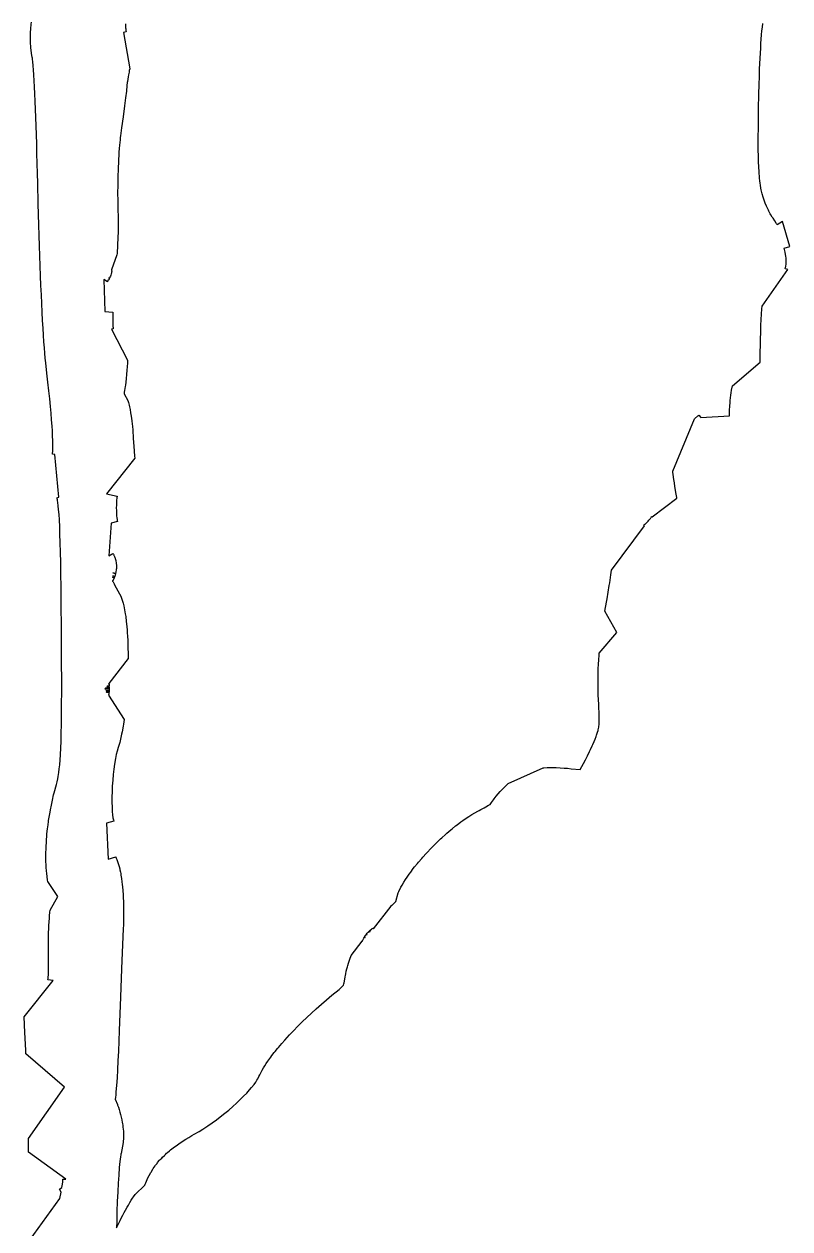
# Model space of a CAD drawing. Header units: metres. Extents: x -0.5 to 50.5, y -0.5 to 50.3.
# Drawn here: x 41.46 to 50.48, y 21.88 to 36.07 of the extents above; entities that cross this region are included whole.
import ezdxf

# ---------------------------------------------------------------- set-up
doc = ezdxf.new("R2010")
doc.units = ezdxf.units.M

msp = doc.modelspace()

# ---------------------------------------------------------------- linework, layer by layer
for p, q in [((41.5423, 36.0295), (41.545, 36.0564)), ((41.545, 36.0564), (41.5466, 36.0694)), ((41.5466, 36.0694), (41.5501, 36.0942)), ((42.6568, 36.0728), (42.6568, 36.0456)), ((42.6568, 36.0456), (42.6573, 36.028)), ((50.1483, 35.9899), (50.1529, 36.0367)), ((50.1529, 36.0367), (50.1575, 36.0762)), ((41.5368, 35.9064), (41.537, 35.9356)), ((41.5372, 35.8797), (41.5368, 35.9064)), ((41.537, 35.9356), (41.5379, 35.9673)), ((41.5379, 35.9673), (41.5385, 35.9796)), ((41.5385, 35.9796), (41.5403, 36.0063)), ((41.5403, 36.0063), (41.5423, 36.0295)), ((42.6628, 35.9785), (42.6328, 35.9735)), ((42.6328, 35.9735), (42.7057, 35.5426)), ((42.6573, 36.028), (42.6581, 36.0139)), ((42.6581, 36.0139), (42.66, 35.9956)), ((42.66, 35.9956), (42.6605, 35.9939)), ((42.6605, 35.9939), (42.6602, 35.9939)), ((42.6602, 35.9939), (42.6618, 35.9878)), ((42.6618, 35.9878), (42.6614, 35.9876)), ((42.6614, 35.9876), (42.6628, 35.9809)), ((42.6628, 35.9809), (42.6624, 35.9808)), ((42.6624, 35.9808), (42.6628, 35.9785)), ((50.1404, 35.894), (50.1442, 35.943)), ((50.1442, 35.943), (50.1483, 35.9899)), ((41.5379, 35.8578), (41.5372, 35.8797)), ((41.5389, 35.8361), (41.5379, 35.8578)), ((41.5399, 35.8201), (41.5389, 35.8361)), ((41.5423, 35.7916), (41.5399, 35.8201)), ((41.5452, 35.7628), (41.5423, 35.7916)), ((41.5495, 35.7299), (41.5452, 35.7628)), ((50.1267, 35.6693), (50.1332, 35.7879)), ((50.1332, 35.7879), (50.1367, 35.8411)), ((50.1367, 35.8411), (50.1404, 35.894)), ((41.5538, 35.7024), (41.5495, 35.7299)), ((41.5576, 35.681), (41.5538, 35.7024)), ((41.5595, 35.6714), (41.5576, 35.681)), ((41.5614, 35.656), (41.5595, 35.6714)), ((41.564, 35.6292), (41.5614, 35.656)), ((41.568, 35.5808), (41.564, 35.6292)), ((50.121, 35.5421), (50.1267, 35.6693)), ((41.5716, 35.5311), (41.568, 35.5808)), ((41.5751, 35.4755), (41.5716, 35.5311)), ((41.5792, 35.4044), (41.5751, 35.4755)), ((42.6914, 35.4749), (42.6872, 35.4511)), ((42.6975, 35.5067), (42.6914, 35.4749)), ((42.7009, 35.5227), (42.6975, 35.5067)), ((42.7057, 35.5426), (42.7009, 35.5227)), ((50.1139, 35.3385), (50.1183, 35.4749)), ((50.1183, 35.4749), (50.121, 35.5421)), ((41.5831, 35.3322), (41.5792, 35.4044)), ((41.5873, 35.2488), (41.5831, 35.3322)), ((42.6734, 35.3475), (42.6664, 35.2805)), ((42.6774, 35.3829), (42.6734, 35.3475)), ((42.6788, 35.3945), (42.6774, 35.3829)), ((42.6828, 35.4224), (42.6788, 35.3945)), ((42.6872, 35.4511), (42.6828, 35.4224)), ((50.112, 35.267), (50.1139, 35.3385)), ((41.5912, 35.1631), (41.5873, 35.2488)), ((42.657, 35.2011), (42.6458, 35.1103)), ((42.6664, 35.2805), (42.657, 35.2011)), ((50.109, 35.1251), (50.1104, 35.1965)), ((50.1104, 35.1965), (50.112, 35.267)), ((41.5991, 34.9729), (41.5912, 35.1631)), ((42.6458, 35.1103), (42.6288, 34.9804)), ((50.1058, 34.8421), (50.108, 35.0544)), ((50.108, 35.0544), (50.109, 35.1251)), ((41.6028, 34.8725), (41.5991, 34.9729)), ((42.6288, 34.9804), (42.6107, 34.8488)), ((41.6103, 34.6593), (41.6028, 34.8725)), ((42.6107, 34.8488), (42.5974, 34.757)), ((50.1053, 34.7492), (50.1058, 34.8421)), ((41.6138, 34.5454), (41.6103, 34.6593)), ((42.585, 34.6437), (42.5818, 34.6042)), ((42.5879, 34.6752), (42.585, 34.6437)), ((42.5914, 34.7095), (42.5879, 34.6752)), ((42.5947, 34.7367), (42.5914, 34.7095)), ((42.5974, 34.757), (42.5947, 34.7367)), ((50.1053, 34.6655), (50.1053, 34.7492)), ((50.1056, 34.5864), (50.1053, 34.6655)), ((41.6204, 34.3129), (41.6138, 34.5454)), ((42.5737, 34.4791), (42.5716, 34.4354)), ((42.5763, 34.5235), (42.5737, 34.4791)), ((42.5789, 34.5645), (42.5763, 34.5235)), ((42.5818, 34.6042), (42.5789, 34.5645)), ((50.1064, 34.5179), (50.1056, 34.5864)), ((50.1082, 34.4472), (50.1064, 34.5179)), ((42.5678, 34.341), (42.5665, 34.2993)), ((42.5696, 34.3893), (42.5678, 34.341)), ((42.5716, 34.4354), (42.5696, 34.3893)), ((50.1104, 34.3893), (50.1082, 34.4472)), ((50.1135, 34.3327), (50.1104, 34.3893)), ((41.6233, 34.1963), (41.6204, 34.3129)), ((41.6288, 33.9538), (41.6233, 34.1963)), ((42.5643, 34.1992), (42.5637, 34.1489)), ((42.5665, 34.2993), (42.5643, 34.1992)), ((50.1148, 34.315), (50.1135, 34.3327)), ((50.1179, 34.2769), (50.1148, 34.315)), ((50.1198, 34.2571), (50.1179, 34.2769)), ((50.1234, 34.2241), (50.1198, 34.2571)), ((50.1266, 34.1993), (50.1234, 34.2241)), ((50.1303, 34.1739), (50.1266, 34.1993)), ((42.5637, 34.1489), (42.5634, 34.1051)), ((42.5634, 34.1051), (42.5635, 34.0589)), ((42.5635, 34.0589), (42.5639, 34.0118)), ((50.1361, 34.1398), (50.1303, 34.1739)), ((50.1399, 34.1205), (50.1361, 34.1398)), ((50.1465, 34.0898), (50.1399, 34.1205)), ((50.1507, 34.0726), (50.1465, 34.0898)), ((50.1617, 34.0322), (50.1507, 34.0726)), ((41.6355, 33.7059), (41.6288, 33.9538)), ((42.5639, 34.0118), (42.5646, 33.9682)), ((42.5646, 33.9682), (42.5671, 33.8701)), ((50.1656, 34.0195), (50.1617, 34.0322)), ((50.1814, 33.9735), (50.1656, 34.0195)), ((50.1851, 33.9638), (50.1814, 33.9735)), ((50.2001, 33.9272), (50.1851, 33.9638)), ((50.204, 33.9186), (50.2001, 33.9272)), ((50.2235, 33.8783), (50.204, 33.9186)), ((42.5671, 33.8701), (42.568, 33.8227)), ((42.568, 33.8227), (42.5685, 33.7738)), ((42.5685, 33.7738), (42.5687, 33.7322)), ((50.2285, 33.8687), (50.2235, 33.8783)), ((50.2468, 33.8358), (50.2285, 33.8687)), ((50.2541, 33.8236), (50.2468, 33.8358)), ((50.2702, 33.7975), (50.2541, 33.8236)), ((50.2783, 33.785), (50.2702, 33.7975)), ((50.2995, 33.7535), (50.2783, 33.785)), ((41.6392, 33.5835), (41.6355, 33.7059)), ((42.5683, 33.6343), (42.5664, 33.5493)), ((42.5687, 33.6824), (42.5683, 33.6343)), ((42.5687, 33.7322), (42.5687, 33.6824)), ((50.3158, 33.7287), (50.2995, 33.7535)), ((50.3213, 33.7199), (50.3158, 33.7287)), ((50.3236, 33.7157), (50.3213, 33.7199)), ((50.3237, 33.7158), (50.3236, 33.7157)), ((50.3278, 33.7088), (50.3237, 33.7158)), ((50.3908, 33.7459), (50.3278, 33.7088)), ((50.4772, 33.4534), (50.3908, 33.7459)), ((41.6432, 33.4612), (41.6392, 33.5835)), ((42.5664, 33.5493), (42.5634, 33.4739)), ((41.6517, 33.2227), (41.6432, 33.4612)), ((42.5544, 33.3535), (42.4923, 33.1756)), ((42.5559, 33.3684), (42.5544, 33.3535)), ((42.5587, 33.3993), (42.5559, 33.3684)), ((42.5612, 33.4351), (42.5587, 33.3993)), ((42.5634, 33.4739), (42.5612, 33.4351)), ((50.4106, 33.4341), (50.4772, 33.4534)), ((50.4152, 33.4186), (50.4106, 33.4341)), ((50.4223, 33.3855), (50.4152, 33.4186)), ((50.4273, 33.3578), (50.4223, 33.3855)), ((50.4301, 33.3374), (50.4273, 33.3578)), ((41.6562, 33.1067), (41.6517, 33.2227)), ((50.4216, 33.1973), (50.4256, 33.2063)), ((50.4254, 33.2064), (50.4262, 33.2081)), ((50.4256, 33.2063), (50.4254, 33.2064)), ((50.4258, 33.2083), (50.4266, 33.2098)), ((50.4262, 33.2081), (50.4258, 33.2083)), ((50.4266, 33.2098), (50.4283, 33.2171)), ((50.4283, 33.2171), (50.4298, 33.2257)), ((50.4298, 33.2257), (50.4316, 33.2398)), ((50.4321, 33.3156), (50.4301, 33.3374)), ((50.4316, 33.2398), (50.4328, 33.256)), ((50.4333, 33.2931), (50.4321, 33.3156)), ((50.4328, 33.256), (50.4334, 33.2741)), ((50.4334, 33.2741), (50.4333, 33.2931)), ((41.661, 32.9934), (41.6562, 33.1067)), ((42.4431, 33.0375), (42.4024, 33.0635)), ((42.4024, 33.0635), (42.4116, 32.6853)), ((42.4515, 33.0585), (42.4454, 33.0411)), ((42.4549, 33.0565), (42.4515, 33.0585)), ((42.4576, 33.0612), (42.4549, 33.0565)), ((42.4577, 33.0611), (42.4576, 33.0612)), ((42.458, 33.0771), (42.4577, 33.0763)), ((42.4577, 33.0763), (42.4641, 33.0728)), ((42.4641, 33.0728), (42.4577, 33.0611)), ((42.4646, 33.0738), (42.458, 33.0771)), ((42.4606, 33.0847), (42.4603, 33.0837)), ((42.4603, 33.0837), (42.4677, 33.0799)), ((42.4683, 33.0811), (42.4606, 33.0847)), ((42.4677, 33.0799), (42.4646, 33.0738)), ((42.4723, 33.0893), (42.4683, 33.0811)), ((42.4724, 33.0892), (42.4723, 33.0893)), ((42.4781, 33.1024), (42.4724, 33.0892)), ((42.4832, 33.1156), (42.4781, 33.1024)), ((42.4833, 33.1156), (42.4832, 33.1156)), ((42.4879, 33.1306), (42.4833, 33.1156)), ((42.488, 33.1306), (42.4879, 33.1306)), ((42.4893, 33.1362), (42.488, 33.1306)), ((42.4894, 33.1362), (42.4893, 33.1362)), ((42.4896, 33.1373), (42.4894, 33.1362)), ((42.4899, 33.1372), (42.4896, 33.1373)), ((42.4903, 33.1395), (42.4899, 33.1372)), ((42.4905, 33.1395), (42.4903, 33.1395)), ((42.4911, 33.1441), (42.4905, 33.1395)), ((42.4915, 33.1441), (42.4911, 33.1441)), ((42.4924, 33.1523), (42.4915, 33.1441)), ((42.4923, 33.1756), (42.4926, 33.1756)), ((42.4925, 33.1523), (42.4924, 33.1523)), ((42.4928, 33.1529), (42.4925, 33.1529)), ((42.4925, 33.1529), (42.4925, 33.1523)), ((42.4926, 33.1756), (42.4928, 33.1708)), ((42.4928, 33.1708), (42.4929, 33.1708)), ((42.4931, 33.154), (42.4928, 33.154)), ((42.4928, 33.154), (42.4928, 33.1529)), ((42.4929, 33.1708), (42.4929, 33.1694)), ((42.4929, 33.1694), (42.4931, 33.1694)), ((42.4931, 33.1694), (42.493, 33.1668)), ((42.493, 33.1668), (42.4936, 33.1667)), ((42.4936, 33.1667), (42.493, 33.1593)), ((42.493, 33.1593), (42.4931, 33.1593)), ((42.4931, 33.1593), (42.4931, 33.154)), ((50.1489, 32.7504), (50.4538, 33.1802)), ((50.4207, 33.192), (50.4224, 33.1969)), ((50.4216, 33.1918), (50.4207, 33.192)), ((50.4215, 33.1915), (50.4216, 33.1918)), ((50.4256, 33.1902), (50.4215, 33.1915)), ((50.4224, 33.1969), (50.4216, 33.1973)), ((50.4538, 33.1802), (50.4256, 33.1902)), ((41.6658, 32.8839), (41.661, 32.9934)), ((42.4454, 33.0411), (42.4431, 33.0375)), ((41.6756, 32.6795), (41.6658, 32.8839)), ((41.6807, 32.5824), (41.6756, 32.6795)), ((42.4116, 32.6853), (42.5079, 32.679)), ((42.5064, 32.6565), (42.5059, 32.6308)), ((42.5079, 32.679), (42.5064, 32.6565)), ((50.139, 32.592), (50.142, 32.6552)), ((50.142, 32.6552), (50.1462, 32.7175)), ((50.1462, 32.7175), (50.1489, 32.7504)), ((41.6859, 32.4916), (41.6807, 32.5824)), ((41.691, 32.4077), (41.6859, 32.4916)), ((42.5059, 32.6308), (42.5059, 32.595)), ((42.5059, 32.595), (42.5063, 32.5616)), ((42.5063, 32.5616), (42.5069, 32.5396)), ((42.5069, 32.5396), (42.5077, 32.5182)), ((42.5077, 32.5182), (42.5082, 32.5106)), ((42.5082, 32.5106), (42.5093, 32.4993)), ((42.5093, 32.4993), (42.5097, 32.4961)), ((42.5097, 32.4961), (42.5104, 32.4928)), ((42.5104, 32.4928), (42.5101, 32.4927)), ((42.5101, 32.4927), (42.5113, 32.4857)), ((50.1342, 32.4438), (50.1364, 32.5204)), ((50.1364, 32.5204), (50.139, 32.592)), ((41.6962, 32.3279), (41.691, 32.4077)), ((42.5114, 32.4812), (42.4905, 32.4788)), ((42.4905, 32.4788), (42.6786, 32.1145)), ((42.5113, 32.4857), (42.5109, 32.4857)), ((42.5109, 32.4857), (42.5114, 32.4812)), ((50.1279, 32.1377), (50.1322, 32.3611)), ((50.1322, 32.3611), (50.1342, 32.4438)), ((41.7011, 32.2589), (41.6962, 32.3279)), ((41.7063, 32.1943), (41.7011, 32.2589)), ((41.7116, 32.136), (41.7063, 32.1943)), ((41.7171, 32.0824), (41.7116, 32.136)), ((41.7309, 31.9622), (41.7171, 32.0824)), ((42.678, 32.0817), (42.6759, 32.0357)), ((42.6786, 32.1145), (42.678, 32.0817)), ((49.7996, 31.8125), (50.1261, 32.0907)), ((50.1261, 32.0907), (50.1273, 32.1158)), ((50.1273, 32.1158), (50.1279, 32.1377)), ((41.743, 31.8538), (41.7309, 31.9622)), ((42.6695, 31.9429), (42.6651, 31.8971)), ((42.6734, 31.9944), (42.6695, 31.9429)), ((42.6759, 32.0357), (42.6734, 31.9944)), ((41.7537, 31.7532), (41.743, 31.8538)), ((42.6533, 31.8026), (42.6496, 31.7782)), ((42.6558, 31.8202), (42.6533, 31.8026)), ((42.6604, 31.8556), (42.6558, 31.8202)), ((42.6651, 31.8971), (42.6604, 31.8556)), ((49.7912, 31.7605), (49.7996, 31.8125)), ((41.7634, 31.6577), (41.7537, 31.7532)), ((41.7721, 31.5681), (41.7634, 31.6577)), ((42.6419, 31.735), (42.6384, 31.718)), ((42.6384, 31.718), (42.6832, 31.6403)), ((42.646, 31.7574), (42.6419, 31.735)), ((42.6496, 31.7782), (42.646, 31.7574)), ((42.6832, 31.6403), (42.6905, 31.6137)), ((49.7731, 31.6076), (49.7759, 31.6387)), ((49.7759, 31.6387), (49.7794, 31.6708)), ((49.7794, 31.6708), (49.7829, 31.701)), ((49.7829, 31.701), (49.7866, 31.7289)), ((49.7866, 31.7289), (49.7912, 31.7605)), ((41.779, 31.4908), (41.7721, 31.5681)), ((42.6905, 31.6137), (42.6984, 31.5819)), ((42.6984, 31.5819), (42.7021, 31.5658)), ((42.7021, 31.5658), (42.7091, 31.5324)), ((42.7091, 31.5324), (42.716, 31.4954)), ((49.7658, 31.4876), (49.7672, 31.5184)), ((49.7672, 31.5184), (49.7708, 31.5781)), ((49.7708, 31.5781), (49.7731, 31.6076)), ((41.7858, 31.4092), (41.779, 31.4908)), ((41.7911, 31.3382), (41.7858, 31.4092)), ((42.716, 31.4954), (42.7199, 31.4722)), ((42.7199, 31.4722), (42.7258, 31.4325)), ((42.7258, 31.4325), (42.7308, 31.3947)), ((42.7308, 31.3947), (42.7343, 31.3632)), ((42.7343, 31.3632), (42.7374, 31.332)), ((49.0992, 30.806), (49.3553, 31.4232)), ((49.3553, 31.4232), (49.3952, 31.4562)), ((49.3952, 31.4562), (49.3977, 31.4588)), ((49.3977, 31.4588), (49.399, 31.4597)), ((49.399, 31.4597), (49.4045, 31.4648)), ((49.4045, 31.4648), (49.4285, 31.4388)), ((49.4285, 31.4388), (49.765, 31.4586)), ((49.765, 31.4586), (49.7658, 31.4876)), ((41.7947, 31.2806), (41.7911, 31.3382)), ((41.7982, 31.2163), (41.7947, 31.2806)), ((41.7999, 31.1722), (41.7982, 31.2163)), ((42.7374, 31.332), (42.7405, 31.2929)), ((42.7405, 31.2929), (42.7472, 31.1897)), ((41.801, 31.1237), (41.7999, 31.1722)), ((41.8006, 31.0597), (41.8011, 31.0888)), ((41.8011, 31.0888), (41.801, 31.1237)), ((42.7472, 31.1897), (42.7535, 31.1021)), ((42.7535, 31.1021), (42.763, 30.9815)), ((41.7961, 31.0083), (41.7973, 31.0168)), ((41.8231, 31.0044), (41.7961, 31.0083)), ((41.7967, 31.0169), (41.7984, 31.0246)), ((41.7973, 31.0168), (41.7967, 31.0169)), ((41.7984, 31.0246), (41.7992, 31.0339)), ((41.7992, 31.0339), (41.8006, 31.0597)), ((41.8694, 30.4991), (41.8231, 31.0044)), ((42.7651, 30.9579), (42.4304, 30.5403)), ((42.763, 30.9815), (42.7651, 30.9579)), ((49.1008, 30.7889), (49.0992, 30.806)), ((49.1025, 30.7725), (49.1008, 30.7889)), ((49.107, 30.7351), (49.1025, 30.7725)), ((49.1106, 30.7094), (49.107, 30.7351)), ((49.1169, 30.6676), (49.1106, 30.7094)), ((49.1239, 30.6247), (49.1169, 30.6676)), ((42.4304, 30.5403), (42.5585, 30.5135)), ((42.5585, 30.5135), (42.5563, 30.503)), ((49.1387, 30.5364), (49.1239, 30.6247)), ((49.1449, 30.4956), (49.1387, 30.5364)), ((41.849, 30.4939), (41.8694, 30.4991)), ((41.8505, 30.488), (41.849, 30.4939)), ((41.8498, 30.4878), (41.8505, 30.488)), ((41.8532, 30.4776), (41.8498, 30.4878)), ((41.853, 30.4775), (41.8532, 30.4776)), ((41.8535, 30.4759), (41.853, 30.4775)), ((41.8565, 30.461), (41.8535, 30.4759)), ((41.8599, 30.4391), (41.8565, 30.461)), ((41.8648, 30.3986), (41.8599, 30.4391)), ((41.869, 30.3553), (41.8648, 30.3986)), ((42.5482, 30.4027), (42.5479, 30.3781)), ((42.5479, 30.3781), (42.5485, 30.3402)), ((42.5494, 30.4365), (42.5482, 30.4027)), ((42.5513, 30.4655), (42.5494, 30.4365)), ((42.5535, 30.4873), (42.5513, 30.4655)), ((42.5546, 30.4946), (42.5535, 30.4873)), ((42.5559, 30.4987), (42.5546, 30.4946)), ((42.5565, 30.5029), (42.5555, 30.4988)), ((42.5555, 30.4988), (42.5559, 30.4987)), ((42.5563, 30.503), (42.5565, 30.5029)), ((48.8577, 30.2669), (49.1457, 30.4895)), ((49.1457, 30.4895), (49.1449, 30.4956)), ((41.8735, 30.2966), (41.869, 30.3553)), ((41.8772, 30.235), (41.8735, 30.2966)), ((41.8813, 30.1498), (41.8772, 30.235)), ((42.5485, 30.3402), (42.5499, 30.3087)), ((42.5499, 30.3087), (42.5518, 30.2805)), ((42.5518, 30.2805), (42.5543, 30.2555)), ((42.5543, 30.2555), (42.557, 30.2367)), ((42.557, 30.2367), (42.5581, 30.2315)), ((42.5581, 30.2315), (42.558, 30.2315)), ((42.558, 30.2315), (42.5585, 30.2289)), ((42.5585, 30.2289), (42.5596, 30.2254)), ((42.5596, 30.2254), (42.5593, 30.2254)), ((42.5593, 30.2254), (42.5625, 30.2129)), ((48.8082, 30.2171), (48.818, 30.2279)), ((48.818, 30.2279), (48.8283, 30.2402)), ((48.8283, 30.2402), (48.8364, 30.2507)), ((48.8364, 30.2507), (48.8406, 30.257)), ((48.8406, 30.257), (48.8425, 30.2612)), ((48.8425, 30.2612), (48.8428, 30.2611)), ((48.8428, 30.2611), (48.8472, 30.2696)), ((48.8472, 30.2696), (48.848, 30.2691)), ((48.848, 30.2691), (48.8496, 30.2718)), ((48.8496, 30.2718), (48.8577, 30.2669)), ((41.8844, 30.0673), (41.8813, 30.1498)), ((42.4855, 30.1931), (42.461, 29.808)), ((42.5625, 30.2129), (42.4855, 30.1931)), ((48.3782, 29.6399), (48.7648, 30.1633)), ((48.7575, 30.174), (48.7625, 30.1775)), ((48.7648, 30.1633), (48.7575, 30.174)), ((48.7621, 30.1781), (48.7709, 30.1832)), ((48.7625, 30.1775), (48.7621, 30.1781)), ((48.7707, 30.1834), (48.7721, 30.1841)), ((48.7709, 30.1832), (48.7707, 30.1834)), ((48.7721, 30.1841), (48.7761, 30.1872)), ((48.7761, 30.1872), (48.7855, 30.1952)), ((48.7855, 30.1952), (48.7966, 30.2056)), ((48.7966, 30.2056), (48.8082, 30.2171)), ((41.8877, 29.9628), (41.8844, 30.0673)), ((41.8905, 29.8519), (41.8877, 29.9628)), ((41.893, 29.7291), (41.8905, 29.8519)), ((42.461, 29.808), (42.508, 29.8357)), ((42.508, 29.8357), (42.5127, 29.8279)), ((42.5127, 29.8279), (42.5128, 29.8279)), ((42.5128, 29.8279), (42.5174, 29.8194)), ((42.5174, 29.8194), (42.5176, 29.8194)), ((42.5176, 29.8194), (42.5199, 29.8147)), ((42.5199, 29.8147), (42.5223, 29.8103)), ((42.5223, 29.8103), (42.522, 29.8102)), ((42.522, 29.8102), (42.5226, 29.8092)), ((42.5226, 29.8092), (42.5227, 29.8093)), ((42.5227, 29.8093), (42.5264, 29.8012)), ((42.5264, 29.8012), (42.5263, 29.8011)), ((42.5263, 29.8011), (42.5273, 29.7987)), ((42.5273, 29.7987), (42.5275, 29.7988)), ((42.5275, 29.7988), (42.5303, 29.7916)), ((41.8952, 29.5955), (41.893, 29.7291)), ((42.5303, 29.7916), (42.5302, 29.7915)), ((42.5302, 29.7915), (42.5324, 29.7859)), ((42.5324, 29.7859), (42.5352, 29.7783)), ((42.5352, 29.7783), (42.535, 29.7782)), ((42.535, 29.7782), (42.5355, 29.7765)), ((42.5355, 29.7765), (42.5357, 29.7765)), ((42.5357, 29.7765), (42.5382, 29.7682)), ((42.5382, 29.7682), (42.538, 29.7682)), ((42.538, 29.7682), (42.5414, 29.7561)), ((42.5414, 29.7561), (42.5412, 29.756)), ((42.5412, 29.756), (42.5424, 29.7508)), ((42.5424, 29.7508), (42.5427, 29.7509)), ((42.5427, 29.7509), (42.5468, 29.728)), ((42.5468, 29.728), (42.5465, 29.7279)), ((42.5465, 29.7279), (42.5473, 29.7217)), ((42.5473, 29.7217), (42.5476, 29.7217)), ((42.5485, 29.6605), (42.5474, 29.6478)), ((42.5476, 29.7217), (42.5495, 29.6967)), ((42.5489, 29.6605), (42.5485, 29.6605)), ((42.5497, 29.6869), (42.5489, 29.6605)), ((42.5495, 29.6967), (42.5492, 29.6967)), ((42.5492, 29.6967), (42.5494, 29.6869)), ((42.5494, 29.6869), (42.5497, 29.6869)), ((41.8972, 29.4446), (41.8952, 29.5955)), ((42.5031, 29.5187), (42.5029, 29.5143)), ((42.5029, 29.5143), (42.5052, 29.513)), ((42.5079, 29.5164), (42.5031, 29.5187)), ((42.5052, 29.513), (42.5042, 29.5112)), ((42.5042, 29.5112), (42.5093, 29.5027)), ((42.5234, 29.5524), (42.5045, 29.5595)), ((42.5045, 29.5595), (42.5045, 29.5573)), ((42.5045, 29.5573), (42.5229, 29.5488)), ((42.5051, 29.5754), (42.505, 29.5745)), ((42.505, 29.5745), (42.5284, 29.5657)), ((42.53, 29.5681), (42.5051, 29.5754)), ((42.5229, 29.5488), (42.5079, 29.5164)), ((42.5396, 29.6032), (42.5085, 29.6099)), ((42.5085, 29.6099), (42.5396, 29.6008)), ((42.5284, 29.5657), (42.5234, 29.5524)), ((42.5396, 29.6008), (42.53, 29.5681)), ((42.5428, 29.6178), (42.5396, 29.6032)), ((42.5433, 29.6178), (42.5405, 29.6183)), ((42.5405, 29.6183), (42.5428, 29.6178)), ((42.5479, 29.6477), (42.5433, 29.6178)), ((42.5474, 29.6478), (42.5479, 29.6477)), ((48.3566, 29.4919), (48.3709, 29.586)), ((48.3709, 29.586), (48.3782, 29.6399)), ((41.8989, 29.2827), (41.8972, 29.4446)), ((42.5093, 29.5027), (42.5094, 29.5028)), ((42.5094, 29.5028), (42.5178, 29.4874)), ((42.5178, 29.4874), (42.5176, 29.4874)), ((42.5176, 29.4874), (42.5211, 29.4804)), ((42.5211, 29.4804), (42.5202, 29.4799)), ((42.5202, 29.4799), (42.5208, 29.4787)), ((42.5208, 29.4787), (42.5219, 29.4792)), ((42.5219, 29.4792), (42.5276, 29.4663)), ((42.5276, 29.4663), (42.6051, 29.3257)), ((48.3247, 29.3023), (48.3384, 29.3815)), ((48.3384, 29.3815), (48.3515, 29.46)), ((48.3515, 29.46), (48.3566, 29.4919)), ((41.9019, 28.915), (41.8989, 29.2827)), ((42.6051, 29.3257), (42.6061, 29.3228)), ((42.6061, 29.3228), (42.6274, 29.2524)), ((42.6274, 29.2524), (42.6349, 29.222)), ((48.2983, 29.1575), (48.3179, 29.2641)), ((48.3179, 29.2641), (48.3247, 29.3023)), ((42.6349, 29.222), (42.6451, 29.1733)), ((42.6451, 29.1733), (42.6529, 29.1281)), ((42.6529, 29.1281), (42.6579, 29.0953)), ((42.6579, 29.0953), (42.6654, 29.0354)), ((48.4384, 28.9057), (48.2983, 29.1575)), ((42.6654, 29.0354), (42.6682, 29.0095)), ((42.6682, 29.0095), (42.6745, 28.9388)), ((41.9031, 28.7153), (41.9019, 28.915)), ((42.6745, 28.9388), (42.6759, 28.9198)), ((42.6759, 28.9198), (42.6805, 28.8476)), ((42.6805, 28.8476), (42.6814, 28.8298)), ((42.6814, 28.8298), (42.6847, 28.7422)), ((48.2323, 28.6645), (48.4384, 28.9057)), ((41.904, 28.531), (41.9031, 28.7153)), ((42.6847, 28.7422), (42.6865, 28.6453)), ((48.2302, 28.6388), (48.2323, 28.6645)), ((41.9045, 28.362), (41.904, 28.531)), ((42.6865, 28.599), (42.4613, 28.3051)), ((42.6865, 28.6453), (42.6865, 28.599)), ((48.2214, 28.48), (48.2237, 28.5329)), ((48.2237, 28.5329), (48.2267, 28.5862)), ((48.2267, 28.5862), (48.2302, 28.6388)), ((48.2185, 28.3269), (48.2188, 28.3769)), ((48.2188, 28.3769), (48.2197, 28.4277)), ((48.2197, 28.4277), (48.2214, 28.48)), ((41.9045, 28.2069), (41.9045, 28.362)), ((42.4155, 28.2454), (42.4131, 28.2423)), ((42.4131, 28.2423), (42.4647, 28.2398)), ((42.4647, 28.2448), (42.4155, 28.2454)), ((42.4205, 28.2519), (42.4197, 28.2509)), ((42.4197, 28.2509), (42.4648, 28.2503)), ((42.465, 28.253), (42.4205, 28.2519)), ((42.4383, 28.2752), (42.4347, 28.2705)), ((42.4347, 28.2705), (42.4646, 28.2712)), ((42.4643, 28.2775), (42.4383, 28.2752)), ((42.4597, 28.3032), (42.456, 28.2983)), ((42.456, 28.2983), (42.4624, 28.2989)), ((42.4615, 28.3034), (42.4597, 28.3032)), ((42.4613, 28.3051), (42.4615, 28.3034)), ((42.4624, 28.2989), (42.4643, 28.2775)), ((42.4647, 28.2398), (42.464, 28.2249)), ((42.4646, 28.2712), (42.465, 28.253)), ((42.4648, 28.2503), (42.4647, 28.2448)), ((48.219, 28.2708), (48.2185, 28.3269)), ((48.22, 28.2229), (48.219, 28.2708)), ((41.9041, 28.0662), (41.9045, 28.2069)), ((42.4635, 28.2205), (42.4259, 28.2233)), ((42.4259, 28.2233), (42.4635, 28.2193)), ((42.4618, 28.2032), (42.4299, 28.2067)), ((42.4299, 28.2067), (42.4313, 28.2044)), ((42.4313, 28.2044), (42.4612, 28.2001)), ((42.4577, 28.1788), (42.4553, 28.1676)), ((42.4553, 28.1676), (42.641, 27.883)), ((42.4606, 28.1949), (42.4577, 28.1788)), ((42.4612, 28.2001), (42.4605, 28.1949)), ((42.4605, 28.1949), (42.4606, 28.1949)), ((42.4635, 28.2193), (42.4618, 28.2032)), ((42.4638, 28.2249), (42.4635, 28.2205)), ((42.464, 28.2249), (42.4638, 28.2249)), ((48.2218, 28.1712), (48.22, 28.2229)), ((48.2276, 28.0591), (48.2218, 28.1712)), ((41.9032, 27.9417), (41.9041, 28.0662)), ((48.2296, 28.0164), (48.2276, 28.0591)), ((48.2315, 27.9677), (48.2296, 28.0164)), ((48.2324, 27.9317), (48.2315, 27.9677)), ((41.8998, 27.7232), (41.9017, 27.8221)), ((41.9017, 27.8221), (41.9032, 27.9417)), ((42.6327, 27.8271), (42.6288, 27.8038)), ((42.641, 27.883), (42.6327, 27.8271)), ((48.2283, 27.803), (48.23, 27.8209)), ((48.23, 27.8209), (48.2318, 27.8488)), ((48.2318, 27.8488), (48.2325, 27.8711)), ((48.2327, 27.9), (48.2324, 27.9317)), ((48.2325, 27.8711), (48.2327, 27.9)), ((41.8971, 27.6235), (41.8998, 27.7232)), ((42.6107, 27.708), (42.5981, 27.6526)), ((42.6169, 27.738), (42.6107, 27.708)), ((42.6288, 27.8038), (42.6169, 27.738)), ((48.1839, 27.6512), (48.1957, 27.6807)), ((48.1957, 27.6807), (48.2024, 27.6985)), ((48.2024, 27.6985), (48.2101, 27.7209)), ((48.2101, 27.7209), (48.2139, 27.733)), ((48.2139, 27.733), (48.2189, 27.7508)), ((48.2189, 27.7508), (48.2212, 27.7605)), ((48.2212, 27.7605), (48.2246, 27.7775)), ((48.2246, 27.7775), (48.2268, 27.7906)), ((48.2268, 27.7906), (48.2283, 27.803)), ((41.8903, 27.4671), (41.8942, 27.5481)), ((41.8942, 27.5481), (41.8971, 27.6235)), ((42.5708, 27.554), (42.5577, 27.5103)), ((42.5877, 27.6122), (42.5708, 27.554)), ((42.5981, 27.6526), (42.5877, 27.6122)), ((48.1192, 27.5066), (48.1293, 27.5277)), ((48.1293, 27.5277), (48.1492, 27.5707)), ((48.1492, 27.5707), (48.1562, 27.5864)), ((48.1562, 27.5864), (48.1721, 27.6231)), ((48.1721, 27.6231), (48.1839, 27.6512)), ((41.8815, 27.3484), (41.8863, 27.4072)), ((41.8863, 27.4072), (41.8903, 27.4671)), ((42.5378, 27.4212), (42.5269, 27.3571)), ((42.5475, 27.4686), (42.5378, 27.4212)), ((42.5577, 27.5103), (42.5475, 27.4686)), ((48.048, 27.3659), (48.0704, 27.4086)), ((48.0704, 27.4086), (48.094, 27.455)), ((48.094, 27.455), (48.1192, 27.5066)), ((41.8639, 27.2122), (41.8709, 27.2571)), ((41.8709, 27.2571), (41.8764, 27.2997)), ((41.8764, 27.2997), (41.8815, 27.3484)), ((42.5186, 27.2976), (42.5115, 27.2358)), ((42.5269, 27.3571), (42.5186, 27.2976)), ((47.1604, 27.1278), (47.5741, 27.3122)), ((47.5741, 27.3122), (47.5823, 27.313)), ((47.5823, 27.313), (47.618, 27.3157)), ((47.618, 27.3157), (47.6288, 27.3162)), ((47.6288, 27.3162), (47.6538, 27.3169)), ((47.6538, 27.3169), (47.6721, 27.3171)), ((47.6721, 27.3171), (47.7007, 27.3169)), ((47.7007, 27.3169), (47.724, 27.3162)), ((47.724, 27.3162), (47.7744, 27.3137)), ((47.7744, 27.3137), (47.8183, 27.3107)), ((47.8183, 27.3107), (47.8596, 27.3072)), ((47.8596, 27.3072), (47.904, 27.303)), ((47.904, 27.303), (48.0076, 27.2926)), ((48.0076, 27.2926), (48.0274, 27.3278)), ((48.0274, 27.3278), (48.048, 27.3659)), ((41.8158, 27.0168), (41.8436, 27.1187)), ((41.8436, 27.1187), (41.8511, 27.1491)), ((41.8511, 27.1491), (41.8586, 27.184)), ((41.8586, 27.184), (41.8639, 27.2122)), ((42.5055, 27.169), (42.5007, 27.0974)), ((42.5115, 27.2358), (42.5055, 27.169)), ((47.1077, 27.0764), (47.1301, 27.0991)), ((47.1301, 27.0991), (47.1525, 27.1206)), ((47.1525, 27.1206), (47.1604, 27.1278)), ((41.7955, 26.9331), (41.81, 26.9941)), ((41.81, 26.9941), (41.8158, 27.0168)), ((42.4978, 27.0333), (42.4962, 26.9659)), ((42.4962, 26.9659), (42.4962, 26.9051)), ((42.5007, 27.0974), (42.4978, 27.0333)), ((46.9962, 26.9475), (47.0081, 26.9627)), ((47.0081, 26.9627), (47.0206, 26.9781)), ((47.0206, 26.9781), (47.0446, 27.0068)), ((47.0446, 27.0068), (47.0678, 27.0333)), ((47.0678, 27.0333), (47.0813, 27.0483)), ((47.0813, 27.0483), (47.0938, 27.0617)), ((47.0938, 27.0617), (47.1077, 27.0764)), ((41.7632, 26.7704), (41.7755, 26.8376)), ((41.7755, 26.8376), (41.7789, 26.855)), ((41.7789, 26.855), (41.7911, 26.9135)), ((41.7911, 26.9135), (41.7955, 26.9331)), ((42.4962, 26.9051), (42.4975, 26.8544)), ((42.4975, 26.8544), (42.5003, 26.8008)), ((46.8199, 26.8117), (46.8372, 26.8206)), ((46.8372, 26.8206), (46.8791, 26.8426)), ((46.8791, 26.8426), (46.8963, 26.8519)), ((46.8963, 26.8519), (46.9309, 26.8715)), ((46.9309, 26.8715), (46.9491, 26.8821)), ((46.9491, 26.8821), (46.9642, 26.9041)), ((46.9642, 26.9041), (46.9862, 26.9343)), ((46.9862, 26.9343), (46.9962, 26.9475)), ((41.7404, 26.6156), (41.7485, 26.6767)), ((41.7485, 26.6767), (41.7509, 26.693)), ((41.7509, 26.693), (41.7601, 26.7518)), ((41.7601, 26.7518), (41.7632, 26.7704)), ((42.5175, 26.6853), (42.4318, 26.6626)), ((42.5003, 26.8008), (42.504, 26.7577)), ((42.504, 26.7577), (42.5082, 26.7255)), ((42.5082, 26.7255), (42.511, 26.7106)), ((42.511, 26.7106), (42.5127, 26.7065)), ((42.5127, 26.7065), (42.512, 26.7062)), ((42.512, 26.7062), (42.5143, 26.699)), ((42.5143, 26.699), (42.514, 26.6988)), ((42.514, 26.6988), (42.5175, 26.6853)), ((46.5611, 26.6437), (46.6043, 26.6765)), ((46.6043, 26.6765), (46.6274, 26.6931)), ((46.6274, 26.6931), (46.6677, 26.7212)), ((46.6677, 26.7212), (46.6959, 26.7398)), ((46.6959, 26.7398), (46.7312, 26.762)), ((46.7312, 26.762), (46.7672, 26.7832)), ((46.7672, 26.7832), (46.8022, 26.8024)), ((46.8022, 26.8024), (46.8199, 26.8117)), ((41.7298, 26.5143), (41.7314, 26.5324)), ((41.7314, 26.5324), (41.7383, 26.5971)), ((41.7383, 26.5971), (41.7404, 26.6156)), ((42.4318, 26.6626), (42.4529, 26.2372)), ((46.4238, 26.5293), (46.4384, 26.5421)), ((46.4384, 26.5421), (46.4841, 26.5814)), ((46.4841, 26.5814), (46.5002, 26.595)), ((46.5002, 26.595), (46.5423, 26.6291)), ((46.5423, 26.6291), (46.5611, 26.6437)), ((41.721, 26.3836), (41.7241, 26.4403)), ((41.7241, 26.4403), (41.7253, 26.4589)), ((41.7253, 26.4589), (41.7298, 26.5143)), ((46.2624, 26.375), (46.3083, 26.4211)), ((46.3083, 26.4211), (46.3208, 26.4333)), ((46.3208, 26.4333), (46.3647, 26.4752)), ((46.3647, 26.4752), (46.3778, 26.4875)), ((46.3778, 26.4875), (46.4238, 26.5293)), ((41.7186, 26.2874), (41.7188, 26.3095)), ((41.7188, 26.2381), (41.7186, 26.2874)), ((41.7188, 26.3095), (41.7202, 26.3642)), ((41.7202, 26.3642), (41.721, 26.3836)), ((42.4529, 26.2372), (42.5422, 26.2638)), ((42.5422, 26.2638), (42.5431, 26.2606)), ((42.5431, 26.2606), (42.5434, 26.2606)), ((42.5434, 26.2606), (42.547, 26.248)), ((42.547, 26.248), (42.552, 26.234)), ((46.1051, 26.2016), (46.1441, 26.2471)), ((46.1441, 26.2471), (46.1558, 26.2605)), ((46.1558, 26.2605), (46.1952, 26.3042)), ((46.1952, 26.3042), (46.2073, 26.3173)), ((46.2073, 26.3173), (46.2499, 26.3622)), ((46.2499, 26.3622), (46.2624, 26.375)), ((41.7192, 26.2152), (41.7188, 26.2381)), ((41.7209, 26.1673), (41.7192, 26.2152)), ((41.7225, 26.1389), (41.7209, 26.1673)), ((41.7255, 26.1008), (41.7225, 26.1389)), ((42.552, 26.234), (42.5563, 26.2229)), ((42.5563, 26.2229), (42.5656, 26.1971)), ((42.5656, 26.1971), (42.5796, 26.1528)), ((42.5796, 26.1528), (42.5876, 26.1221)), ((42.5876, 26.1221), (42.5902, 26.1116)), ((42.5902, 26.1116), (42.5964, 26.0833)), ((46.0131, 26.0849), (46.0442, 26.1262)), ((46.0442, 26.1262), (46.0592, 26.1454)), ((46.0592, 26.1454), (46.0917, 26.1856)), ((46.0917, 26.1856), (46.1051, 26.2016)), ((41.7289, 26.067), (41.7255, 26.1008)), ((41.7332, 26.0319), (41.7289, 26.067)), ((41.7393, 25.9921), (41.7332, 26.0319)), ((41.7425, 25.9749), (41.7393, 25.9921)), ((41.8574, 25.7966), (41.7425, 25.9749)), ((42.5964, 26.0833), (42.599, 26.0705)), ((42.599, 26.0705), (42.6027, 26.0498)), ((42.6027, 26.0498), (42.6061, 26.03)), ((42.6061, 26.03), (42.609, 26.0111)), ((42.609, 26.0111), (42.6143, 25.9723)), ((42.6143, 25.9723), (42.618, 25.94)), ((45.9115, 25.9295), (45.934, 25.9678)), ((45.934, 25.9678), (45.954, 25.9995)), ((45.954, 25.9995), (45.9713, 26.0257)), ((45.9713, 26.0257), (45.9967, 26.0623)), ((45.9967, 26.0623), (46.0131, 26.0849)), ((42.618, 25.94), (42.6209, 25.9113)), ((42.6209, 25.9113), (42.6244, 25.8692)), ((42.6244, 25.8692), (42.6277, 25.8192)), ((45.8391, 25.7395), (45.8673, 25.8413)), ((45.8673, 25.8413), (45.8734, 25.8551)), ((45.8734, 25.8551), (45.8987, 25.9062)), ((45.8987, 25.9062), (45.9115, 25.9295)), ((41.77, 25.6377), (41.8574, 25.7966)), ((42.6277, 25.8192), (42.6298, 25.7771)), ((42.6298, 25.7771), (42.631, 25.7419)), ((42.631, 25.7419), (42.6324, 25.6928)), ((42.6324, 25.6928), (42.6328, 25.6539)), ((45.5741, 25.418), (45.7843, 25.6854)), ((45.7818, 25.6888), (45.7845, 25.6907)), ((45.7843, 25.6854), (45.7818, 25.6888)), ((45.7843, 25.6911), (45.793, 25.6966)), ((45.7845, 25.6907), (45.7843, 25.6911)), ((45.793, 25.6966), (45.7934, 25.6971)), ((45.7934, 25.6971), (45.7947, 25.6978)), ((45.7947, 25.6978), (45.7991, 25.7012)), ((45.7991, 25.7012), (45.8051, 25.7061)), ((45.8051, 25.7061), (45.8122, 25.7124)), ((45.8122, 25.7124), (45.8271, 25.7265)), ((45.8271, 25.7265), (45.8308, 25.7304)), ((45.8308, 25.7304), (45.8391, 25.7395)), ((41.7564, 25.4962), (41.7601, 25.5464)), ((41.7601, 25.5464), (41.7622, 25.571)), ((41.7622, 25.571), (41.7667, 25.6118)), ((41.7667, 25.6118), (41.77, 25.6377)), ((42.6328, 25.5589), (42.632, 25.516)), ((42.6328, 25.6539), (42.6331, 25.6059)), ((42.6331, 25.6059), (42.6328, 25.5589)), ((41.7513, 25.3727), (41.7528, 25.4182)), ((41.7528, 25.4182), (41.7546, 25.4619)), ((41.7546, 25.4619), (41.7564, 25.4962)), ((42.6289, 25.4165), (42.6205, 25.2345)), ((42.6307, 25.4662), (42.6289, 25.4165)), ((42.632, 25.516), (42.6307, 25.4662)), ((45.5282, 25.3932), (45.5339, 25.3983)), ((45.5339, 25.3983), (45.539, 25.3925)), ((45.5364, 25.4008), (45.5518, 25.4135)), ((45.541, 25.3951), (45.5364, 25.4008)), ((45.5518, 25.4135), (45.5537, 25.4113)), ((45.5531, 25.4141), (45.559, 25.4186)), ((45.5545, 25.4123), (45.5531, 25.4141)), ((45.5537, 25.4113), (45.5545, 25.4123)), ((45.559, 25.4186), (45.5593, 25.4183)), ((45.5593, 25.4183), (45.5601, 25.4194)), ((45.5601, 25.4194), (45.5687, 25.4256)), ((45.5687, 25.4256), (45.5741, 25.418)), ((41.7497, 25.2217), (41.7499, 25.272)), ((41.7499, 25.272), (41.7504, 25.3252)), ((41.7504, 25.3252), (41.7513, 25.3727)), ((45.3112, 25.1015), (45.4437, 25.2708)), ((45.4437, 25.2708), (45.4444, 25.2727)), ((45.4444, 25.2727), (45.4446, 25.2726)), ((45.4446, 25.2726), (45.4473, 25.2795)), ((45.4473, 25.2795), (45.4498, 25.2785)), ((45.4479, 25.2807), (45.4492, 25.2837)), ((45.4506, 25.2795), (45.4479, 25.2807)), ((45.449, 25.2838), (45.4565, 25.2997)), ((45.4492, 25.2837), (45.449, 25.2838)), ((45.4498, 25.2785), (45.4506, 25.2795)), ((45.4565, 25.2997), (45.4566, 25.2996)), ((45.4566, 25.2996), (45.4612, 25.3084)), ((45.4612, 25.3084), (45.4677, 25.3197)), ((45.4677, 25.3197), (45.4776, 25.314)), ((45.468, 25.3201), (45.4719, 25.3264)), ((45.4776, 25.3141), (45.468, 25.3201)), ((45.4719, 25.3264), (45.4797, 25.3381)), ((45.4776, 25.314), (45.4776, 25.3141)), ((45.4797, 25.3381), (45.4858, 25.3465)), ((45.4858, 25.3465), (45.4908, 25.3529)), ((45.4908, 25.3529), (45.5015, 25.3446)), ((45.4917, 25.3541), (45.5013, 25.3655)), ((45.5021, 25.3454), (45.4917, 25.3541)), ((45.5013, 25.3655), (45.5043, 25.369)), ((45.5015, 25.3446), (45.5021, 25.3454)), ((45.5042, 25.369), (45.5147, 25.3803)), ((45.5043, 25.369), (45.5042, 25.369)), ((45.5147, 25.3803), (45.5232, 25.3723)), ((45.5152, 25.3806), (45.5182, 25.3837)), ((45.5233, 25.3725), (45.5152, 25.3806)), ((45.5182, 25.3837), (45.5275, 25.3926)), ((45.5232, 25.3723), (45.5233, 25.3725)), ((45.5275, 25.3926), (45.5338, 25.3859)), ((45.5343, 25.3864), (45.5282, 25.3932)), ((45.5338, 25.3859), (45.5343, 25.3864)), ((45.539, 25.3925), (45.541, 25.3951)), ((41.7503, 25.0375), (41.7497, 25.2217)), ((42.6205, 25.2345), (42.6082, 24.9444)), ((41.7496, 24.94), (41.7502, 24.9915)), ((41.7502, 24.9915), (41.7503, 25.0375)), ((45.2611, 24.9454), (45.2678, 24.9711)), ((45.2678, 24.9711), (45.2719, 24.9858)), ((45.2719, 24.9858), (45.2798, 25.0124)), ((45.2798, 25.0124), (45.2871, 25.0351)), ((45.2871, 25.0351), (45.2953, 25.0593)), ((45.2953, 25.0593), (45.2993, 25.0705)), ((45.2993, 25.0705), (45.3076, 25.0923)), ((45.3076, 25.0923), (45.3112, 25.1015)), ((41.7425, 24.8177), (41.7448, 24.8313)), ((41.7446, 24.8314), (41.745, 24.8328)), ((41.7448, 24.8313), (41.7446, 24.8314)), ((41.745, 24.8328), (41.7463, 24.8493)), ((41.7463, 24.8493), (41.7477, 24.874)), ((41.7477, 24.874), (41.7489, 24.9098)), ((41.7489, 24.9098), (41.7496, 24.94)), ((42.6082, 24.9444), (42.5951, 24.6129)), ((45.2327, 24.8), (45.2414, 24.8531)), ((45.2414, 24.8531), (45.2441, 24.8683)), ((45.2441, 24.8683), (45.2478, 24.8871)), ((45.2478, 24.8871), (45.2544, 24.9179)), ((45.2544, 24.9179), (45.2611, 24.9454)), ((41.4622, 24.3826), (41.8052, 24.807)), ((41.8052, 24.807), (41.7425, 24.8177)), ((45.0858, 24.6344), (45.1705, 24.7047)), ((45.1705, 24.7047), (45.1853, 24.7176)), ((45.1853, 24.7176), (45.1993, 24.7303)), ((45.1993, 24.7303), (45.211, 24.7415)), ((45.211, 24.7415), (45.2217, 24.7523)), ((45.2217, 24.7523), (45.223, 24.7539)), ((45.223, 24.7539), (45.2273, 24.7713)), ((45.2273, 24.7713), (45.229, 24.7797)), ((45.229, 24.7797), (45.2327, 24.8)), ((42.5951, 24.6129), (42.5809, 24.2184)), ((44.9633, 24.5295), (45.0228, 24.581)), ((45.0228, 24.581), (45.0858, 24.6344)), ((44.7901, 24.3721), (44.8439, 24.4222)), ((44.8439, 24.4222), (44.9016, 24.4747)), ((44.9016, 24.4747), (44.9633, 24.5295)), ((41.4727, 24.1947), (41.4622, 24.3826)), ((44.6324, 24.2165), (44.6844, 24.2694)), ((44.6844, 24.2694), (44.7359, 24.3201)), ((44.7359, 24.3201), (44.7901, 24.3721)), ((41.482, 23.9888), (41.4727, 24.1947)), ((42.5809, 24.2184), (42.5766, 24.0953)), ((44.5313, 24.1081), (44.5877, 24.1695)), ((44.5877, 24.1695), (44.6324, 24.2165)), ((41.4837, 23.9444), (41.482, 23.9888)), ((42.5721, 23.978), (42.567, 23.8637)), ((42.5766, 24.0953), (42.5721, 23.978)), ((44.4171, 23.973), (44.445, 24.0076)), ((44.445, 24.0076), (44.456, 24.0209)), ((44.456, 24.0209), (44.4962, 24.0683)), ((44.4962, 24.0683), (44.5313, 24.1081)), ((41.9358, 23.5544), (41.4837, 23.9444)), ((42.567, 23.8637), (42.5616, 23.7575)), ((44.3135, 23.8304), (44.3322, 23.8581)), ((44.3322, 23.8581), (44.3448, 23.8764)), ((44.3448, 23.8764), (44.3675, 23.9079)), ((44.3675, 23.9079), (44.3804, 23.9254)), ((44.3804, 23.9254), (44.4066, 23.9595)), ((44.4066, 23.9595), (44.4171, 23.973)), ((42.5616, 23.7575), (42.556, 23.6632)), ((44.2262, 23.6768), (44.2358, 23.6965)), ((44.2358, 23.6965), (44.2536, 23.7306)), ((44.2536, 23.7306), (44.2662, 23.7534)), ((44.2662, 23.7534), (44.2821, 23.7805)), ((44.2821, 23.7805), (44.2976, 23.8058)), ((44.2976, 23.8058), (44.3135, 23.8304)), ((41.5125, 22.9477), (41.9358, 23.5544)), ((42.5499, 23.5709), (42.544, 23.4973)), ((42.556, 23.6632), (42.5499, 23.5709)), ((44.141, 23.5494), (44.1693, 23.5849)), ((44.1693, 23.5849), (44.1882, 23.6111)), ((44.1882, 23.6111), (44.2036, 23.6343)), ((44.2036, 23.6343), (44.2129, 23.6501)), ((44.2129, 23.6501), (44.2262, 23.6768)), ((42.5374, 23.4298), (42.5351, 23.4111)), ((42.5351, 23.4111), (42.5599, 23.3488)), ((42.5408, 23.4624), (42.5374, 23.4298)), ((42.544, 23.4973), (42.5408, 23.4624)), ((44.0075, 23.4062), (44.0467, 23.4453)), ((44.0467, 23.4453), (44.0826, 23.483)), ((44.0826, 23.483), (44.1171, 23.5213)), ((44.1171, 23.5213), (44.141, 23.5494)), ((42.5599, 23.3488), (42.5635, 23.3394)), ((42.5635, 23.3394), (42.5716, 23.317)), ((42.5716, 23.317), (42.5807, 23.2894)), ((42.5807, 23.2894), (42.5899, 23.2598)), ((43.8266, 23.2462), (43.8716, 23.2835)), ((43.8716, 23.2835), (43.9209, 23.326)), ((43.9209, 23.326), (43.9624, 23.3634)), ((43.9624, 23.3634), (44.0075, 23.4062)), ((42.5899, 23.2598), (42.5984, 23.2293)), ((42.5984, 23.2293), (42.6058, 23.1993)), ((42.6058, 23.1993), (42.6124, 23.1691)), ((42.6124, 23.1691), (42.6183, 23.1376)), ((42.6183, 23.1376), (42.62, 23.1275)), ((42.62, 23.1275), (42.6243, 23.0972)), ((43.6243, 23.0966), (43.6751, 23.1315)), ((43.6751, 23.1315), (43.7265, 23.1686)), ((43.7265, 23.1686), (43.7714, 23.2026)), ((43.7714, 23.2026), (43.8266, 23.2462)), ((42.6243, 23.0972), (42.6264, 23.0799)), ((42.6264, 23.0799), (42.6305, 23.0334)), ((42.6305, 23.0334), (42.6312, 23.0217)), ((42.6312, 23.0217), (42.6322, 22.9682)), ((43.4373, 22.9826), (43.4646, 22.9982)), ((43.4646, 22.9982), (43.5233, 23.0322)), ((43.5233, 23.0322), (43.5666, 23.059)), ((43.5666, 23.059), (43.6243, 23.0966)), ((41.5156, 22.7886), (41.5125, 22.9477)), ((42.6287, 22.901), (42.6036, 22.7712)), ((42.629, 22.9041), (42.6287, 22.901)), ((42.632, 22.9567), (42.629, 22.9041)), ((42.6322, 22.9682), (42.632, 22.9567)), ((43.2025, 22.826), (43.2343, 22.8506)), ((43.2343, 22.8506), (43.2518, 22.8634)), ((43.2518, 22.8634), (43.2854, 22.8872)), ((43.2854, 22.8872), (43.2976, 22.8956)), ((43.2976, 22.8956), (43.3196, 22.9103)), ((43.3196, 22.9103), (43.3341, 22.9198)), ((43.3341, 22.9198), (43.3668, 22.9405)), ((43.3668, 22.9405), (43.4005, 22.9611)), ((43.4005, 22.9611), (43.4373, 22.9826)), ((41.9546, 22.4711), (41.5156, 22.7886)), ((42.5958, 22.7316), (42.5893, 22.6786)), ((42.5996, 22.7543), (42.5958, 22.7316)), ((42.6022, 22.7636), (42.5996, 22.7543)), ((42.6025, 22.7657), (42.6022, 22.7636)), ((42.604, 22.7711), (42.6025, 22.7657)), ((42.6036, 22.7712), (42.604, 22.7711)), ((43.0656, 22.6997), (43.0826, 22.7179)), ((43.0826, 22.7179), (43.0928, 22.7284)), ((43.0928, 22.7284), (43.1144, 22.7497)), ((43.1144, 22.7497), (43.1249, 22.7596)), ((43.1249, 22.7596), (43.1404, 22.7738)), ((43.1404, 22.7738), (43.1517, 22.7838)), ((43.1517, 22.7838), (43.1726, 22.8017)), ((43.1726, 22.8017), (43.1874, 22.8139)), ((43.1874, 22.8139), (43.2025, 22.826)), ((42.5824, 22.6055), (42.5757, 22.5183)), ((42.5893, 22.6786), (42.5824, 22.6055)), ((42.9561, 22.5537), (42.9771, 22.5871)), ((42.9771, 22.5871), (42.9812, 22.5932)), ((42.9812, 22.5932), (43.0058, 22.6278)), ((43.0058, 22.6278), (43.0103, 22.6337)), ((43.0103, 22.6337), (43.0274, 22.6555)), ((43.0274, 22.6555), (43.0343, 22.664)), ((43.0343, 22.664), (43.0578, 22.6912)), ((43.0578, 22.6912), (43.0656, 22.6997)), ((41.9143, 22.4114), (41.9172, 22.4378)), ((41.9172, 22.4378), (41.9182, 22.4529)), ((41.9177, 22.4685), (41.9185, 22.4686)), ((41.9184, 22.4584), (41.9177, 22.4685)), ((41.9182, 22.4529), (41.9184, 22.4584)), ((41.9185, 22.4686), (41.9185, 22.4691)), ((41.9185, 22.4691), (41.9259, 22.4691)), ((41.9259, 22.4691), (41.9546, 22.4711)), ((42.5697, 22.4226), (42.5645, 22.3219)), ((42.5757, 22.5183), (42.5697, 22.4226)), ((42.8884, 22.4093), (42.894, 22.4244)), ((42.894, 22.4244), (42.9102, 22.4643)), ((42.9102, 22.4643), (42.9124, 22.4693)), ((42.9124, 22.4693), (42.9338, 22.5136)), ((42.9338, 22.5136), (42.9528, 22.548)), ((42.9528, 22.548), (42.9561, 22.5537)), ((41.8779, 22.3515), (41.9081, 22.3698)), ((41.8986, 22.3172), (41.8779, 22.3515)), ((41.8842, 22.2421), (41.8986, 22.3172)), ((41.9081, 22.3698), (41.9113, 22.3896)), ((41.9113, 22.3896), (41.9143, 22.4114)), ((42.5645, 22.3219), (42.5596, 22.2045)), ((42.7501, 22.263), (42.7681, 22.2897)), ((42.7681, 22.2897), (42.8828, 22.397)), ((42.8828, 22.397), (42.8844, 22.3997)), ((42.8844, 22.3997), (42.8884, 22.4093)), ((41.5265, 21.7468), (41.8842, 22.2421)), ((42.5596, 22.2045), (42.5556, 22.0894)), ((42.6571, 22.106), (42.6751, 22.1387)), ((42.6751, 22.1387), (42.6898, 22.1643)), ((42.6898, 22.1643), (42.7074, 22.1944)), ((42.7074, 22.1944), (42.7235, 22.221)), ((42.7235, 22.221), (42.739, 22.2458)), ((42.739, 22.2458), (42.7501, 22.263)), ((42.5556, 22.0894), (42.5528, 21.9761)), ((42.5939, 21.984), (42.6101, 22.0164)), ((42.6101, 22.0164), (42.625, 22.0455)), ((42.625, 22.0455), (42.6406, 22.0753)), ((42.6406, 22.0753), (42.6571, 22.106)), ((42.5513, 21.896), (42.5939, 21.984)), ((42.5528, 21.9761), (42.5513, 21.896))]:
    msp.add_line(p, q)

doc.saveas('drawing.dxf')
